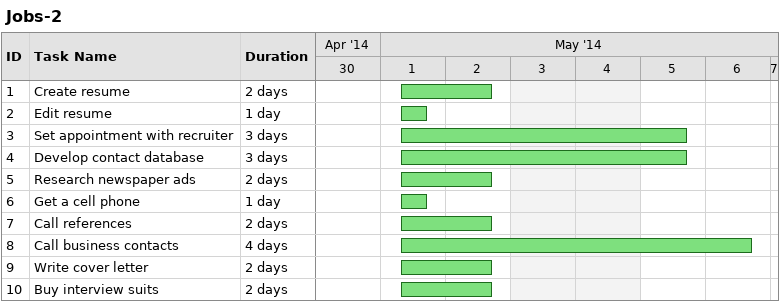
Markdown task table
Jobs-2

| ID | Task | Duration | Start | Finish |
|---|---|---|---|---|
| 1 | Create resume | 2d | 2014-05-01 | 2014-05-02 |
| 2 | Edit resume | 1d | 2014-05-01 | 2014-05-01 |
| 3 | Set appointment with recruiter | 3d | 2014-05-01 | 2014-05-05 |
| 4 | Develop contact database | 3d | 2014-05-01 | 2014-05-05 |
| 5 | Research newspaper ads | 2d | 2014-05-01 | 2014-05-02 |
| 6 | Get a cell phone | 1d | 2014-05-01 | 2014-05-01 |
| 7 | Call references | 2d | 2014-05-01 | 2014-05-02 |
| 8 | Call business contacts | 4d | 2014-05-01 | 2014-05-06 |
| 9 | Write cover letter | 2d | 2014-05-01 | 2014-05-02 |
| 10 | Buy interview suits | 2d | 2014-05-01 | 2014-05-02 |
